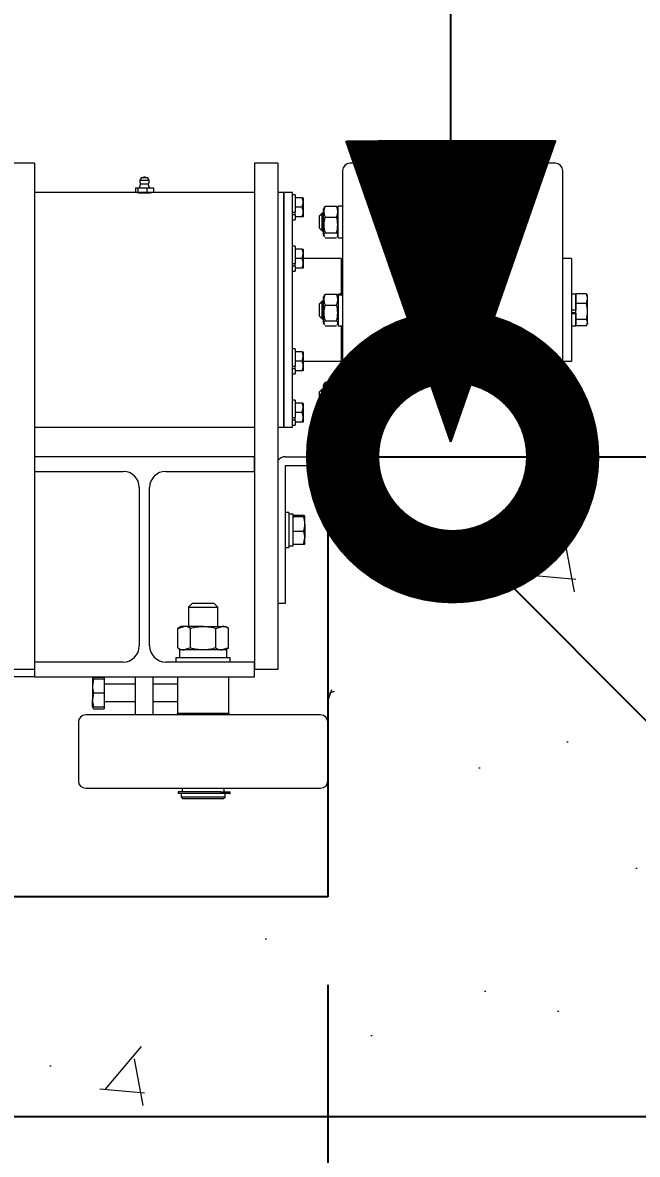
# Model space of a CAD drawing. Header units: millimetres. Extents: x -5 to 1510635, y -6 to 71285.
# Drawn here: x 1276788 to 1277207, y 6294 to 7065 of the extents above; entities that cross this region are included whole.
import ezdxf

# ---------------------------------------------------------------- set-up
doc = ezdxf.new("R2010")
doc.units = ezdxf.units.MM
doc.header["$LTSCALE"] = 1000
doc.linetypes.add('HIDDEN', pattern=[0.375, 0.25, -0.125])
for name, color, linetype in [('2', 42, 'Continuous'), ('3', 3, 'Continuous'), ('COL', 2, 'Continuous'), ('MP-2', 42, 'Continuous'), ('MP-4', 4, 'HIDDEN'), ('MP-8', 8, 'Continuous')]:
    doc.layers.add(name, color=color, linetype=linetype)
doc.dimstyles.new('MPS2', dxfattribs={"dimscale": 100, "dimtxt": 3, "dimasz": 3, "dimexe": 1, "dimexo": 1, "dimgap": 1, "dimtad": 1, "dimzin": 12, "dimdsep": 46, "dimtxsty": 'Standard', "dimcen": 1, "dimclrd": 1, "dimclre": 1, "dimclrt": 7, "dimazin": 2, "dimtfac": 1, "dimtmove": 0, "dimatfit": 3, "dimfxl": 1, "dimarcsym": 0})
doc.dimstyles.get("Standard").update_dxf_attribs({"dimtxt": 0.18, "dimasz": 0.18, "dimexe": 0.18, "dimexo": 0.0625, "dimgap": 0.09, "dimtad": 0, "dimtih": 1, "dimtoh": 1, "dimdec": 4, "dimzin": 0, "dimdsep": 46, "dimtxsty": 'Standard', "dimcen": 0.09, "dimadec": 0, "dimazin": 0, "dimtfac": 1, "dimtdec": 4, "dimtofl": 0, "dimtmove": 0, "dimatfit": 3, "dimfxl": 1, "dimtolj": 1, "dimtzin": 0, "dimarcsym": 0})

# ---------------------------------------------------------------- blocks, each defined once
blk = doc.blocks.new('176654998')
at = {"layer": 'MP-4', "linetype": 'Continuous', "lineweight": 15}
for p, q in [((1794.44, 99.8), (1778.44, 99.8)), ((1794.44, 99.8), (1794.44, -0.2)), ((1944.44, 99.8), (1944.44, -0.2)), ((1960.44, 99.8), (1944.44, 99.8)), ((1960.44, 99.8), (1960.44, -0.2)), ((2004.44, 94.8), (2004.44, -95.2)), ((2149.44, 99.8), (2009.44, 99.8)), ((2154.44, -95.2), (2154.44, 94.8)), ((1866.8, 85.75), (1865.95, 83)), ((1867.34, 90), (1866.25, 88.23)), ((1866.25, 88.23), (1872.64, 88.23)), ((1866.8, 85.75), (1872.08, 85.75)), ((1867.34, 90), (1871.54, 90)), ((1872.64, 88.23), (1871.54, 90)), ((1872.93, 83), (1872.08, 85.75)), ((1864.32, 79.8), (1794.44, 79.8)), ((1863.3, 83), (1864.99, 83)), ((1863.3, 83), (1863.3, 80)), ((1863.3, 80), (1864.99, 80)), ((1864.32, 80), (1864.32, 79.8)), ((1864.99, 83), (1871.14, 83)), ((1864.99, 83), (1864.99, 80)), ((1864.99, 80), (1871.14, 80)), ((1871.14, 83), (1875.59, 83)), ((1871.14, 83), (1871.14, 80)), ((1871.14, 80), (1875.59, 80)), ((1874.57, 79.8), (1874.57, 80)), ((1944.44, 79.8), (1874.57, 79.8)), ((1875.59, 83), (1875.59, 80)), ((1964.44, 79.8), (1960.44, 79.8)), ((1964.44, 79.8), (1964.44, -80.2)), ((1964.44, -80.2), (1964.44, 79.8)), ((1970.44, 79.8), (1964.44, 79.8)), ((1970.44, -80.2), (1970.44, 79.8)), ((1972.04, 78.3), (1970.44, 78.3)), ((1972.04, 78.3), (1972.04, 66.39)), ((1976.96, 76.3), (1972.04, 76.3)), ((1976.96, 69.8), (1972.04, 69.8)), ((1976.96, 76.3), (1977.54, 76.3)), ((1976.96, 69.8), (1977.54, 73.05)), ((1977.54, 76.3), (1977.54, 73.05)), ((1977.54, 73.05), (1977.54, 66.55)), ((1992.07, 69.88), (1991.44, 68.8)), ((1992.58, 70.52), (2000.31, 70.52)), ((2001.44, 68.8), (2000.84, 69.85)), ((2001.44, 49.05), (2001.44, 70.55)), ((2004.44, 70.55), (2001.44, 70.55)), ((1970.44, 66.39), (1972.04, 66.39)), ((1972.04, 64.76), (1970.44, 64.76)), ((1972.04, 65.73), (1972.04, 66.39)), ((1972.04, 64.76), (1972.04, 65.73)), ((1972.04, 64.76), (1972.04, 61.3)), ((1976.96, 63.3), (1972.04, 63.3)), ((1977.54, 63.3), (1976.96, 63.3)), ((1977.54, 66.55), (1977.54, 63.3)), ((1990.44, 65.8), (1988.44, 63.8)), ((1988.44, 63.8), (1988.44, 55.8)), ((1990.44, 53.8), (1990.44, 65.8)), ((1991.44, 65.8), (1990.44, 65.8)), ((1991.44, 50.8), (1991.44, 68.8)), ((1992.58, 63.16), (2000.31, 63.16)), ((1970.44, 61.3), (1972.04, 61.3)), ((1988.44, 55.8), (1990.44, 53.8)), ((1990.44, 53.8), (1991.44, 53.8)), ((1991.44, 50.8), (1992.07, 49.72)), ((1992.58, 52.44), (2000.31, 52.44)), ((1992.58, 49.08), (2000.31, 49.08)), ((2000.84, 49.75), (2001.44, 50.8)), ((2001.44, 49.05), (2004.44, 49.05)), ((1972.04, 43.3), (1970.44, 43.3)), ((1972.04, 43.3), (1972.04, 31.39)), ((1976.96, 41.3), (1972.04, 41.3)), ((1976.96, 41.3), (1977.54, 41.3)), ((1977.54, 41.3), (1977.54, 38.05)), ((1970.44, 31.39), (1972.04, 31.39)), ((1976.96, 34.8), (1972.04, 34.8)), ((1972.04, 30.73), (1972.04, 31.39)), ((1976.96, 34.8), (1977.54, 38.05)), ((1977.54, 38.05), (1977.54, 31.55)), ((2003.44, 34.8), (1977.54, 34.8)), ((1977.54, 31.55), (1977.54, 28.3)), ((2003.44, 34.8), (2003.44, 10.16)), ((2004.44, 33.8), (2003.44, 34.8)), ((2160.44, 34.8), (2154.44, 34.8)), ((2160.44, 34.8), (2160.44, -35.2)), ((1972.04, 29.76), (1970.44, 29.76)), ((1970.44, 26.3), (1972.04, 26.3)), ((1972.04, 29.76), (1972.04, 30.73)), ((1972.04, 29.76), (1972.04, 26.3)), ((1976.96, 28.3), (1972.04, 28.3)), ((1977.54, 28.3), (1976.96, 28.3)), ((1992.07, 9.88), (1991.44, 8.8)), ((1991.44, -9.2), (1991.44, 8.8)), ((1992.58, 10.52), (2000.31, 10.52)), ((2001.44, 8.8), (2000.84, 9.85)), ((2001.44, 10.55), (2001.44, 10.53)), ((2004.44, 10.55), (2001.44, 10.55)), ((2001.44, 10.16), (2001.44, 10.53)), ((2001.44, 10.53), (2004.44, 10.53)), ((2001.44, 10.16), (2001.44, -10.95)), ((2001.44, 10.16), (2004.44, 10.16)), ((2163.44, 10.55), (2160.44, 10.55)), ((2163.44, 4.22), (2163.44, 10.7)), ((2170.6, 10.7), (2163.44, 10.7)), ((2163.44, 10.52), (2163.44, -0.2)), ((2170.6, 10.7), (2170.8, 10.18)), ((2171.44, 9.3), (2170.9, 10.24)), ((2171.44, 7.46), (2171.44, 9.3)), ((1990.44, 5.8), (1988.44, 3.8)), ((1988.44, 3.8), (1988.44, -4.2)), ((1990.44, -6.2), (1990.44, 5.8)), ((1991.44, 5.8), (1990.44, 5.8)), ((1992.58, 3.16), (2000.31, 3.16)), ((2163.44, -2.39), (2163.44, 4.22)), ((2170.6, 4.22), (2163.44, 4.22)), ((2170.6, 4.22), (2171.44, 7.46)), ((2171.44, -1.23), (2171.44, 7.46)), ((1794.44, -0.2), (1794.44, -245.2)), ((1944.44, -0.2), (1944.44, -245.2)), ((1960.44, -0.2), (1960.44, -245.2)), ((1988.44, -4.2), (1990.44, -6.2)), ((1990.44, -6.2), (1991.44, -6.2)), ((1992.58, -7.56), (2000.31, -7.56)), ((2160.44, -0.2), (2163.44, -0.2)), ((2160.44, -2.01), (2163.44, -2.01)), ((2160.44, -2.52), (2163.44, -2.52)), ((2163.44, -2.39), (2163.44, -2.52)), ((2163.44, -6.68), (2163.44, -2.52)), ((2163.44, -2.52), (2163.44, -10.95)), ((2163.44, -11.1), (2163.44, -6.68)), ((2170.6, -6.68), (2163.44, -6.68)), ((2171.44, -8.89), (2171.44, -1.23)), ((1991.44, -9.2), (1992.07, -10.28)), ((1992.58, -10.92), (2000.31, -10.92)), ((2000.84, -10.25), (2001.44, -9.2)), ((2001.44, -10.95), (2004.44, -10.95)), ((2003.44, -10.95), (2003.44, -35.2)), ((2160.44, -10.95), (2163.44, -10.95)), ((2170.6, -11.1), (2163.44, -11.1)), ((2170.6, -11.1), (2171.44, -8.89)), ((2170.9, -10.64), (2171.44, -9.7)), ((2171.44, -8.89), (2171.44, -9.7)), ((1972.04, -26.7), (1970.44, -26.7)), ((1972.04, -26.7), (1972.04, -38.61)), ((1976.96, -28.7), (1972.04, -28.7)), ((1976.96, -28.7), (1977.54, -28.7)), ((1977.54, -28.7), (1977.54, -31.95)), ((1976.96, -35.2), (1972.04, -35.2)), ((1976.96, -35.2), (1977.54, -31.95)), ((1977.54, -31.95), (1977.54, -38.45)), ((1977.54, -35.2), (2003.44, -35.2)), ((1977.54, -38.45), (1977.54, -41.7)), ((2003.44, -35.2), (2004.44, -34.2)), ((2154.44, -35.2), (2160.44, -35.2)), ((1970.44, -38.61), (1972.04, -38.61)), ((1972.04, -40.24), (1970.44, -40.24)), ((1970.44, -43.7), (1972.04, -43.7)), ((1972.04, -39.27), (1972.04, -38.61)), ((1972.04, -40.24), (1972.04, -39.27)), ((1972.04, -40.24), (1972.04, -43.7)), ((1976.96, -41.7), (1972.04, -41.7)), ((1977.54, -41.7), (1976.96, -41.7)), ((1992.07, -50.12), (1991.44, -51.2)), ((1991.44, -69.2), (1991.44, -51.2)), ((1992.58, -49.48), (2000.31, -49.48)), ((2001.44, -51.2), (2000.84, -50.15)), ((2001.44, -49.45), (2001.44, -49.47)), ((2004.44, -49.45), (2001.44, -49.45)), ((2001.44, -49.84), (2001.44, -49.47)), ((2001.44, -49.47), (2004.44, -49.47)), ((2001.44, -49.84), (2001.44, -70.95)), ((2001.44, -49.84), (2004.44, -49.84)), ((1972.04, -61.7), (1970.44, -61.7)), ((1972.04, -61.7), (1972.04, -73.61)), ((1990.44, -54.2), (1988.44, -56.2)), ((1988.44, -56.2), (1988.44, -64.2)), ((1990.44, -66.2), (1990.44, -54.2)), ((1991.44, -54.2), (1990.44, -54.2)), ((1992.58, -56.84), (2000.31, -56.84)), ((1976.96, -63.7), (1972.04, -63.7)), ((1976.96, -63.7), (1977.54, -63.7)), ((1976.96, -70.2), (1977.54, -66.95)), ((1977.54, -63.7), (1977.54, -66.95)), ((1977.54, -66.95), (1977.54, -73.45)), ((1988.44, -64.2), (1990.44, -66.2)), ((1990.44, -66.2), (1991.44, -66.2)), ((1991.44, -69.2), (1992.07, -70.28)), ((1992.58, -67.56), (2000.31, -67.56)), ((2000.84, -70.25), (2001.44, -69.2)), ((1970.44, -73.61), (1972.04, -73.61)), ((1972.04, -75.24), (1970.44, -75.24)), ((1976.96, -70.2), (1972.04, -70.2)), ((1972.04, -74.27), (1972.04, -73.61)), ((1972.04, -75.24), (1972.04, -74.27)), ((1972.04, -75.24), (1972.04, -78.7)), ((1976.96, -76.7), (1972.04, -76.7)), ((1977.54, -76.7), (1976.96, -76.7)), ((1977.54, -73.45), (1977.54, -76.7)), ((1992.58, -70.92), (2000.31, -70.92)), ((2001.44, -70.95), (2004.44, -70.95)), ((1794.44, -80.2), (1944.44, -80.2)), ((1960.44, -80.2), (1964.44, -80.2)), ((1964.44, -80.2), (1970.44, -80.2)), ((1970.44, -78.7), (1972.04, -78.7)), ((1794.44, -100.2), (1794.44, -110.2)), ((1944.44, -100.2), (1794.44, -100.2)), ((1944.44, -110.2), (1944.44, -100.2)), ((1965.45, -100.2), (1984.44, -100.2)), ((1984.44, -100.2), (1984.44, -106.2)), ((2009.44, -100.2), (2149.44, -100.2)), ((1965.44, -106.2), (1965.44, -200.2)), ((1965.45, -106.2), (1984.44, -106.2)), ((1794.44, -110.2), (1854.94, -110.2)), ((1883.94, -110.2), (1944.44, -110.2)), ((1865.94, -121.2), (1865.94, -229.2)), ((1872.94, -229.2), (1872.94, -121.2)), ((1967.74, -138.2), (1965.44, -138.2)), ((1967.74, -138.2), (1967.74, -162.2)), ((1970.74, -139.45), (1967.74, -139.45)), ((1970.74, -160.95), (1970.74, -139.45)), ((1970.74, -141.19), (1970.74, -140.28)), ((1977.9, -140.28), (1970.74, -140.28)), ((1970.74, -151.11), (1970.74, -141.19)), ((1977.9, -141.19), (1970.74, -141.19)), ((1977.9, -141.19), (1978.74, -140.73)), ((1978.74, -146.15), (1978.74, -140.73)), ((1978.74, -146.15), (1978.74, -155.62)), ((1970.74, -160.12), (1970.74, -151.11)), ((1977.9, -151.11), (1970.74, -151.11)), ((1967.74, -160.95), (1970.74, -160.95)), ((1977.9, -160.12), (1970.74, -160.12)), ((1977.9, -160.12), (1978.74, -155.62)), ((1978.74, -159.7), (1978.74, -155.62)), ((1965.44, -162.2), (1967.74, -162.2)), ((1901.94, -200.2), (1899.44, -202.7)), ((1916.94, -200.2), (1901.94, -200.2)), ((1919.44, -202.7), (1916.94, -200.2)), ((1965.44, -200.2), (1960.44, -200.2)), ((1899.44, -202.7), (1919.44, -202.7)), ((1899.44, -202.7), (1899.44, -215.9)), ((1919.44, -215.9), (1919.44, -202.7)), ((1892.12, -217.24), (1896.45, -215.9)), ((1894.44, -215.9), (1892.12, -217.24)), ((1896.45, -215.9), (1894.44, -215.9)), ((1909.44, -215.9), (1896.45, -215.9)), ((1909.44, -215.9), (1922.43, -215.9)), ((1918.1, -217.24), (1922.43, -215.9)), ((1922.43, -215.9), (1924.44, -215.9)), ((1926.76, -217.24), (1924.44, -215.9)), ((1892.12, -230.56), (1892.12, -217.24)), ((1900.78, -230.56), (1900.78, -217.24)), ((1918.1, -230.56), (1918.1, -217.24)), ((1926.76, -230.56), (1926.76, -217.24)), ((1892.12, -230.56), (1894.44, -231.9)), ((1900.78, -230.56), (1896.45, -231.9)), ((1926.76, -230.56), (1922.43, -231.9)), ((1924.44, -231.9), (1926.76, -230.56)), ((1890.94, -237), (1927.94, -237)), ((1890.94, -237), (1890.94, -240.2)), ((1925.64, -231.9), (1893.24, -231.9)), ((1893.24, -231.9), (1893.24, -237)), ((1925.64, -237), (1925.64, -231.9)), ((1927.94, -240.2), (1927.94, -237)), ((1794.44, -245.2), (1778.44, -245.2)), ((1794.44, -240.2), (1794.44, -250.2)), ((1854.94, -240.2), (1794.44, -240.2)), ((1944.44, -240.2), (1883.94, -240.2)), ((1944.44, -250.2), (1944.44, -240.2)), ((1960.44, -245.2), (1944.44, -245.2)), ((1794.44, -250.2), (1074.44, -250.2)), ((1794.44, -250.2), (1944.44, -250.2)), ((1834.33, -251.03), (1833.94, -251.7)), ((1833.94, -251.7), (1833.94, -256.45)), ((1833.94, -251.7), (1834.79, -251.7)), ((1834.79, -251.7), (1833.94, -256.45)), ((1834.79, -250.4), (1834.52, -251.54)), ((1834.79, -250.4), (1841.94, -250.4)), ((1834.79, -251.7), (1841.94, -251.7)), ((1841.94, -250.4), (1841.94, -251.7)), ((1841.94, -251.7), (1841.94, -261.2)), ((1863.44, -276.2), (1863.44, -250.2)), ((1875.44, -276.2), (1875.44, -250.2)), ((1891.94, -250.2), (1891.94, -276.2)), ((1926.94, -276.2), (1926.94, -250.2)), ((1833.94, -256.45), (1833.94, -265.95)), ((1834.79, -261.2), (1833.94, -265.95)), ((1834.79, -261.2), (1841.94, -261.2)), ((1841.94, -261.2), (1841.94, -270.7)), ((1863.44, -255.2), (1842.54, -255.2)), ((1891.94, -255.2), (1875.44, -255.2)), ((1833.94, -270.7), (1833.94, -265.95)), ((1842.54, -267.2), (1863.44, -267.2)), ((1875.44, -267.2), (1891.94, -267.2)), ((1989.44, -276.2), (1829.44, -276.2)), ((1833.94, -270.7), (1834.33, -271.37)), ((1834.79, -270.7), (1833.94, -270.7)), ((1834.79, -270.7), (1841.94, -270.7)), ((1834.79, -272), (1841.94, -272)), ((1841.94, -270.7), (1841.94, -272)), ((1875.44, -276.2), (1863.44, -276.2)), ((1926.94, -275.2), (1891.94, -275.2)), ((1891.94, -276.2), (1891.94, -275.2)), ((1891.94, -275.2), (1892.94, -276.2)), ((1926.94, -276.2), (1891.94, -276.2)), ((1925.94, -276.2), (1926.94, -275.2)), ((1926.94, -275.2), (1926.94, -276.2)), ((1824.44, -281.2), (1824.44, -321.2)), ((1994.44, -321.2), (1994.44, -281.2)), ((1829.44, -326.2), (1989.44, -326.2)), ((1921.26, -328.7), (1892.4, -328.7)), ((1892.4, -328.7), (1892.4, -329.7)), ((1921.26, -329.7), (1892.4, -329.7)), ((1894.44, -329.7), (1894.44, -332.2)), ((1895.14, -326.2), (1895.14, -328.7)), ((1921.26, -328.7), (1923.89, -328.7)), ((1923.89, -329.7), (1921.26, -329.7)), ((1923.74, -328.7), (1923.74, -326.2)), ((1923.89, -328.7), (1924.06, -328.7)), ((1923.89, -329.7), (1924.06, -329.7)), ((1924.06, -328.7), (1927.32, -328.7)), ((1927.32, -329.7), (1924.06, -329.7)), ((1924.44, -332.2), (1924.44, -329.7)), ((1927.32, -328.7), (1927.5, -328.7)), ((1927.32, -329.7), (1927.5, -329.7)), ((1927.5, -328.7), (1927.67, -328.7)), ((1927.5, -328.7), (1927.5, -329.7)), ((1927.5, -329.7), (1927.67, -329.7)), ((1927.67, -328.7), (1927.84, -328.7)), ((1927.67, -328.7), (1927.67, -329.7)), ((1927.67, -329.7), (1927.84, -329.7)), ((1927.84, -328.7), (1927.84, -328.7)), ((1927.84, -329.7), (1927.84, -328.7)), ((1927.84, -329.7), (1927.84, -329.7)), ((1924.44, -332.2), (1894.44, -332.2)), ((1894.44, -332.2), (1895.44, -333.2)), ((1895.44, -333.2), (1923.44, -333.2)), ((1923.44, -333.2), (1924.44, -332.2))]:
    blk.add_line(p, q, dxfattribs=at)
at = {"layer": 'MP-4', "linetype": 'Continuous', "lineweight": 5}
for p, q in [((1989.37, 64.73), (1991.44, 64.73)), ((1989.37, 54.87), (1991.44, 54.87)), ((1989.37, 4.73), (1991.44, 4.73)), ((1989.37, -5.13), (1991.44, -5.13)), ((1989.37, -55.27), (1991.44, -55.27)), ((1989.37, -65.13), (1991.44, -65.13))]:
    blk.add_line(p, q, dxfattribs=at)
at = {"layer": 'MP-4', "linetype": 'Continuous', "lineweight": 15}
for centre, radius, start, end in [((2009.44, 94.8), 5, 90, 180), ((2149.44, 94.8), 5, 0, 90), ((1869.45, 87.64), 3.25, 169.56071, 215.6154), ((1869.44, 88.8), 1.5, 53.1301, 126.8699), ((1869.44, 87.64), 3.25, 324.3846, 10.43929), ((1869.44, 159.65), 80.01, 266.41695, 273.58305), ((1967.52, 72.94), 10.03, 0.65275, 19.60341), ((1967.37, 66.41), 10.17, 0.78942, 19.46674), ((2000.23, 66.84), 8.48, 154.29124, 205.70876), ((1992.66, 66.84), 8.48, 334.29124, 25.70876), ((1967.36, 66.69), 10.18, 340.54044, 359.2034), ((2009.28, 57.8), 17.54, 162.19733, 197.80267), ((1983.61, 57.8), 17.54, 342.19733, 17.80267), ((1967.52, 37.94), 10.03, 0.65275, 19.60341), ((1967.37, 31.41), 10.17, 0.78942, 19.46674), ((1967.36, 31.69), 10.18, 340.54044, 359.2034), ((2000.23, 6.84), 8.48, 154.29124, 205.70876), ((1992.66, 6.84), 8.48, 334.29124, 25.70876), ((2164.24, 7.31), 7.21, 1.2254, 28.10784), ((2009.28, -2.2), 17.54, 162.19733, 197.80267), ((1983.61, -2.2), 17.54, 342.19733, 17.80267), ((2152.1, -1.45), 19.34, 0.64485, 17.04607), ((2152.36, -1.05), 19.09, 342.84366, 359.46541), ((2167.71, -9.06), 3.73, 2.51967, 39.48111), ((1967.52, -32.06), 10.03, 0.65275, 19.60341), ((1967.37, -38.59), 10.17, 0.78942, 19.46674), ((1967.36, -38.31), 10.18, 340.54044, 359.2034), ((2000.23, -53.16), 8.48, 154.29124, 205.70876), ((1992.66, -53.16), 8.48, 334.29124, 25.70876), ((2009.28, -62.2), 17.54, 162.19733, 197.80267), ((1983.61, -62.2), 17.54, 342.19733, 17.80267), ((1967.52, -67.06), 10.03, 0.65275, 19.60341), ((1967.37, -73.59), 10.17, 0.78942, 19.46674), ((1967.36, -73.31), 10.18, 340.54044, 359.2034), ((1965.45, -106.2), 6, 90, 146.44845), ((2009.44, -95.2), 5, 180, 270), ((2149.44, -95.2), 5, 270, 0), ((1854.94, -121.2), 11, 0, 90), ((1883.94, -121.2), 11, 90, 180), ((1962.82, -146.32), 15.93, 0.61358, 18.79782), ((1962.6, -145.94), 16.15, 341.32831, 359.26029), ((1965.48, -155.78), 13.26, 0.70774, 20.61932), ((1896.21, -224.36), 8.47, 57.27999, 88.33576), ((1922.19, -224.36), 8.47, 57.27999, 88.33576), ((1854.94, -229.2), 11, 270, 0), ((1883.94, -229.2), 11, 180, 270), ((1896.7, -223.44), 8.47, 237.27999, 268.33576), ((1922.68, -223.44), 8.47, 237.27999, 268.33576), ((1848.6, -256.28), 14.66, 180.65275, 199.60341), ((1842.54, -254.6), 0.6, 180, 270), ((1848.6, -265.78), 14.66, 180.65275, 199.60341), ((1842.54, -267.8), 0.6, 90, 180), ((1829.44, -281.2), 5, 90, 180), ((1989.44, -281.2), 5, 0, 90), ((1829.44, -321.2), 5, 180, 270), ((1989.44, -321.2), 5, 270, 0)]:
    blk.add_arc(centre, radius, start, end, dxfattribs=at)
for points in [[(1992.58, 70.52), (1992.35, 70.28), (1992.16, 70.04), (1992.02, 69.79)], [(2000.87, 69.79), (2000.73, 70.04), (2000.54, 70.28), (2000.31, 70.52)], [(1992.58, 10.52), (1992.35, 10.28), (1992.16, 10.04), (1992.02, 9.79)], [(2000.87, 9.79), (2000.73, 10.04), (2000.54, 10.28), (2000.31, 10.52)], [(1992.58, -49.48), (1992.35, -49.72), (1992.16, -49.96), (1992.02, -50.21)], [(2000.87, -50.21), (2000.73, -49.96), (2000.54, -49.72), (2000.31, -49.48)], [(1834.3, -251.09), (1834.43, -250.86), (1834.6, -250.63), (1834.79, -250.4)], [(1834.3, -271.31), (1834.43, -271.54), (1834.6, -271.77), (1834.79, -272)]]:
    blk.add_open_spline(points, degree=3, dxfattribs=at)
for points, knots in [([(1992.02, 49.81), (1992, 49.84), (1991.98, 49.87), (1991.81, 50.19), (1991.73, 50.47), (1991.73, 50.9), (1991.75, 51.04), (1991.83, 51.33), (1991.89, 51.47), (1992.11, 51.89), (1992.32, 52.16), (1992.58, 52.44)], [0.219859, 0.219859, 0.219859, 0.219859, 0.25, 0.25, 0.5, 0.5, 0.625, 0.625, 0.75, 0.75, 1, 1, 1, 1]), ([(2000.31, 52.44), (2000.57, 52.16), (2000.78, 51.89), (2001.07, 51.33), (2001.16, 51.05), (2001.16, 50.62), (2001.14, 50.47), (2001.06, 50.19), (2001, 50.05), (2000.91, 49.88), (2000.89, 49.84), (2000.87, 49.81)], [0, 0, 0, 0, 0.25, 0.25, 0.5, 0.5, 0.625, 0.625, 0.75, 0.75, 0.7793775, 0.7793775, 0.7793775, 0.7793775]), ([(1992.02, -10.19), (1992, -10.16), (1991.98, -10.13), (1991.81, -9.81), (1991.73, -9.53), (1991.73, -9.1), (1991.75, -8.96), (1991.83, -8.67), (1991.89, -8.53), (1992.11, -8.11), (1992.32, -7.84), (1992.58, -7.56)], [0.219859, 0.219859, 0.219859, 0.219859, 0.25, 0.25, 0.5, 0.5, 0.625, 0.625, 0.75, 0.75, 1, 1, 1, 1]), ([(2000.31, -7.56), (2000.57, -7.84), (2000.78, -8.11), (2001.07, -8.67), (2001.16, -8.95), (2001.16, -9.38), (2001.14, -9.53), (2001.06, -9.81), (2001, -9.95), (2000.91, -10.12), (2000.89, -10.16), (2000.87, -10.19)], [0, 0, 0, 0, 0.25, 0.25, 0.5, 0.5, 0.625, 0.625, 0.75, 0.75, 0.7793775, 0.7793775, 0.7793775, 0.7793775]), ([(1992.02, -70.19), (1992, -70.16), (1991.98, -70.13), (1991.81, -69.81), (1991.73, -69.53), (1991.73, -69.1), (1991.75, -68.96), (1991.83, -68.67), (1991.89, -68.53), (1992.11, -68.11), (1992.32, -67.84), (1992.58, -67.56)], [0.219859, 0.219859, 0.219859, 0.219859, 0.25, 0.25, 0.5, 0.5, 0.625, 0.625, 0.75, 0.75, 1, 1, 1, 1]), ([(2000.31, -67.56), (2000.57, -67.84), (2000.78, -68.11), (2001.07, -68.67), (2001.16, -68.95), (2001.16, -69.38), (2001.14, -69.53), (2001.06, -69.81), (2001, -69.95), (2000.91, -70.12), (2000.89, -70.16), (2000.87, -70.19)], [0, 0, 0, 0, 0.25, 0.25, 0.5, 0.5, 0.625, 0.625, 0.75, 0.75, 0.7793775, 0.7793775, 0.7793775, 0.7793775]), ([(1978.74, -140.73), (1978.74, -140.69), (1978.72, -140.66), (1978.65, -140.58), (1978.59, -140.54), (1978.37, -140.43), (1978.15, -140.35), (1977.9, -140.28)], [0, 0, 0, 0, 0.25, 0.25, 0.5, 0.5, 1, 1, 1, 1]), ([(1978.74, -159.67), (1978.74, -159.71), (1978.72, -159.74), (1978.65, -159.82), (1978.59, -159.86), (1978.37, -159.97), (1978.15, -160.05), (1977.9, -160.12)], [0, 0, 0, 0, 0.25, 0.25, 0.5, 0.5, 1, 1, 1, 1]), ([(1900.78, -217.24), (1902.19, -216.83), (1903.64, -216.49), (1906.53, -216.03), (1907.98, -215.9), (1909.44, -215.9)], [0, 0, 0, 0, 0.5, 0.5, 1, 1, 1, 1]), ([(1909.44, -215.9), (1910.18, -215.9), (1910.91, -215.93), (1912.39, -216.06), (1913.12, -216.15), (1915.29, -216.5), (1916.7, -216.84), (1918.1, -217.24)], [0, 0, 0, 0, 0.25, 0.25, 0.5, 0.5, 1, 1, 1, 1]), ([(1909.44, -231.9), (1907.98, -231.9), (1906.53, -231.77), (1903.64, -231.31), (1902.19, -230.97), (1900.78, -230.56)], [0, 0, 0, 0, 0.5, 0.5, 1, 1, 1, 1]), ([(1918.1, -230.56), (1916.7, -230.96), (1915.29, -231.3), (1913.12, -231.65), (1912.39, -231.74), (1910.91, -231.87), (1910.18, -231.9), (1909.44, -231.9)], [0, 0, 0, 0, 0.5, 0.5, 0.75, 0.75, 1, 1, 1, 1])]:
    blk.add_open_spline(points, degree=3, knots=knots, dxfattribs=at)
blk = doc.blocks.new('*D124')
at = {"layer": '2', "color": 1, "linetype": 'ByBlock', "lineweight": -2, "transparency": 16777216}
for p, q in [((1271995.63, 6409.49), (1271995.63, 5277.76)), ((1276995.63, 6409.49), (1276995.63, 5277.76)), ((1272175.63, 5337.76), (1276815.63, 5337.76))]:
    blk.add_line(p, q, dxfattribs=at)
at = {"layer": '2', "color": 1, "linetype": 'ByBlock', "transparency": 16777216}
for points in [[(1272175.63, 5367.76), (1272175.63, 5307.76), (1271995.63, 5337.76)], [(1276815.63, 5367.76), (1276815.63, 5307.76), (1276995.63, 5337.76)]]:
    blk.add_solid(points, dxfattribs=at)
at = {"layer": 'DEFPOINTS', "color": 0, "linetype": 'ByBlock', "transparency": 16777216}
for p in [(1271995.63, 6469.49), (1276995.63, 6469.49), (1276995.63, 5337.76)]:
    blk.add_point(p, dxfattribs=at)
at = {"layer": '2', "color": 7, "linetype": 'ByBlock', "transparency": 16777216, "insert": (1274495.63, 5487.76), "char_height": 180, "attachment_point": 5}
blk.add_mtext('5000{\\H126.000000;±5}', dxfattribs=at)

msp = doc.modelspace()

# ---------------------------------------------------------------- hatches: boundary and pattern name
at = {"layer": '3'}
h = msp.add_hatch(dxfattribs=at)
h.set_pattern_fill('ANSI31', color=256, style=0)
h.set_pattern_definition([(135, (1347559.27481, -1664.80319), (0.08838834765, 0.08838834765), [])])
h.paths.add_polyline_path([(1277150.775, 6984.697), (1277079.424, 6984.697), (1277008.074, 6984.697), (1277079.424, 6779.697)])
at = {"layer": 'MP-8', "lineweight": 5}
h = msp.add_hatch(dxfattribs=at)
h.set_pattern_fill('AR-CONC', color=256, scale=2, style=0)
h.set_pattern_definition([(50, (0, 0), (364.36934, -31.87817), [38.1, -419.1]), (355, (0, 0), (-70.48565, 382.11329), [30.48, -335.28]), (100.451, (30.36, -2.66), (293.885, 350.23338), [32.38, -356.18]), (46.1842, (0, 101.6), (542.15808, -84.08466), [57.15, -628.65]), (96.6356, (45.2, 94.6), (474.80847, 494.85111), [48.57, -534.27]), (351.184, (0, 101.6), (474.8092, 494.85024), [45.72, -502.92]), (21, (50.8, 76.2), (303.22976, -204.53104), [38.1, -419.1]), (326, (50.8, 76.2), (123.60406, 368.37593), [30.48, -335.28]), (71.4514, (76.07, 59.16), (426.83298, 163.84572), [32.38, -356.18]), (37.5, (0, 0), (6.177207, 169.110078), [0, -331.216, 0, -340.36, 0, -336.55]), (7.5, (0, 0), (133.639325, 200.36115), [0, -194.056, 0, -323.596, 0, -128.27]), (327.5, (-113.28, 0), (271.18119, -11.457488), [0, -127, 0, -396.24, 0, -525.78]), (317.5, (-164.08, 0), (296.258363, 50.85298), [0, -165.1, 0, -263.144, 0, -373.38])])
h.paths.add_polyline_path([(1276995.626, 6469.491), (1271995.626, 6469.491), (1271995.626, 6769.491), (1271755.594, 6769.491), (1271755.594, 6319.491), (1277256.958, 6319.491), (1277256.958, 6769.491), (1276995.626, 6769.491)])

# ---------------------------------------------------------------- linework, layer by layer
at = {"layer": '2', "const_width": 50}
msp.add_lwpolyline([(1277005.626, 6769.491, -1), (1277155.626, 6769.491, -1)], format="xyb", close=True, dxfattribs=at)
at = {"layer": '3'}
for p, q in [((1277079.424, 6984.697), (1277079.424, 7523.197)), ((1277079.424, 6779.697), (1277008.074, 6984.697)), ((1277079.424, 6779.697), (1277150.775, 6984.697))]:
    msp.add_line(p, q, dxfattribs=at)
at = {"layer": 'MP-8', "linetype": 'ByBlock'}
for p, q in [((1276995.626, 6769.491), (1276995.626, 6469.491)), ((1276995.626, 6769.491), (1277256.958, 6769.491)), ((1276995.626, 6469.491), (1271995.626, 6469.491)), ((1277256.958, 6319.491), (1271755.594, 6319.491))]:
    msp.add_line(p, q, dxfattribs=at)

# ---------------------------------------------------------------- block references
at = {"layer": 'COL', "linetype": 'ByBlock'}
msp.add_blockref('176654998', (1275001.181, 6869.691), dxfattribs=at)

# ---------------------------------------------------------------- dimensions: what is measured, and where the dimension line sits
at = {"layer": '2', "color": 253, "linetype": 'ByBlock'}
dim = msp.add_linear_dim(base=(1276995.626, 5337.763), p1=(1271995.626, 6469.491), p2=(1276995.626, 6469.491), dimstyle='MPS2', override={"dimscale": 60, "dimtol": 1, "dimtp": 5, "dimtm": 5, "dimtfac": 0.7}, dxfattribs=at)
dim.commit()
dim.dimension.update_dxf_attribs({"geometry": '*D124', "text_midpoint": (1274495.626, 5487.763)})

# ---------------------------------------------------------------- leaders
at = {"layer": 'MP-2'}
msp.add_leader([(1277104.04, 6698.239), (1277762.252, 6037.941), (1279061.336, 6037.941)], dimstyle='Standard', override={"dimgap": 1, "dimtad": 1}, dxfattribs=at)

doc.saveas('drawing.dxf')
